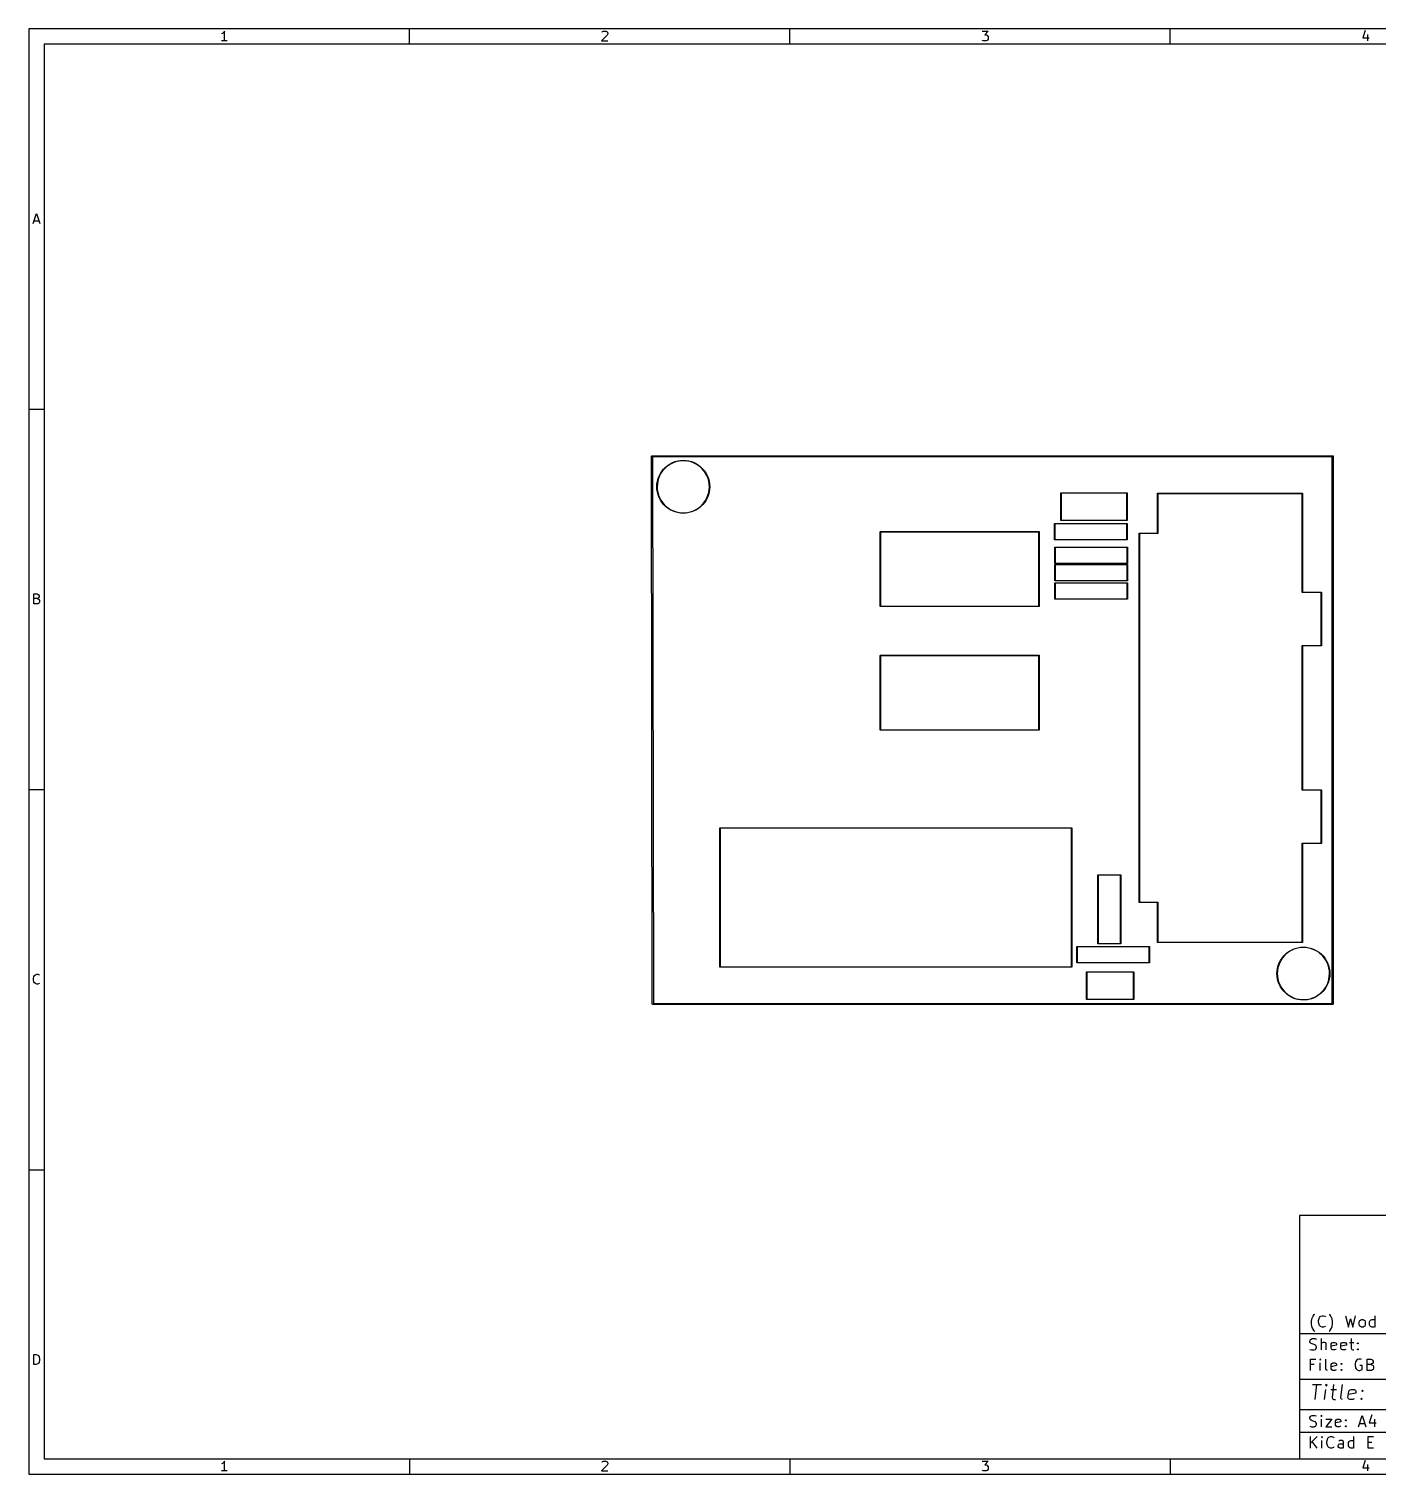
# Model space of a CAD drawing. Extents: x 0.4 to 11.3, y -7.9 to -0.4.
# Drawn here: x 0.39 to 7.37, y -7.87 to -0.39 of the extents above; entities that cross this region are included whole.
import ezdxf

# ---------------------------------------------------------------- set-up
doc = ezdxf.new("R2010")
doc.units = 0
doc.header["$MEASUREMENT"] = 0
doc.layers.add('BLACK', color=7, linetype='CONTINUOUS')

msp = doc.modelspace()

# ---------------------------------------------------------------- linework, layer by layer
at = {"layer": 'BLACK', "linetype": 'CONTINUOUS'}
for p, q in [((0.393701, -0.393701), (0.393701, -7.8743)), ((11.2993, -0.393701), (0.393701, -0.393701)), ((1.39553, -0.417229), (1.39065, -0.419666)), ((1.4004, -0.412355), (1.39553, -0.417229)), ((1.40528, -0.405043), (1.4004, -0.412355)), ((1.40528, -0.456224), (1.40528, -0.405043)), ((2.3622, -0.472441), (2.3622, -0.393701)), ((3.38597, -0.426978), (3.35672, -0.456224)), ((3.35916, -0.409917), (3.3616, -0.40748)), ((3.3616, -0.40748), (3.36647, -0.405043)), ((3.36647, -0.405043), (3.37866, -0.405043)), ((3.37866, -0.405043), (3.38353, -0.40748)), ((3.38353, -0.40748), (3.38597, -0.409917)), ((3.38597, -0.409917), (3.3884, -0.414792)), ((3.3884, -0.419666), (3.38597, -0.426978)), ((3.3884, -0.414792), (3.3884, -0.419666)), ((4.33071, -0.472441), (4.33071, -0.393701)), ((5.32522, -0.405043), (5.35691, -0.405043)), ((5.35691, -0.405043), (5.33985, -0.424541)), ((5.33985, -0.424541), (5.34716, -0.424541)), ((5.34716, -0.424541), (5.35203, -0.426978)), ((5.35203, -0.426978), (5.35447, -0.429415)), ((5.35447, -0.429415), (5.35691, -0.434289)), ((5.35691, -0.446475), (5.35447, -0.45135)), ((5.35691, -0.434289), (5.35691, -0.446475)), ((6.29921, -0.472441), (6.29921, -0.393701)), ((7.30835, -0.402606), (7.29617, -0.439164)), ((7.29617, -0.439164), (7.32785, -0.439164)), ((7.32054, -0.422103), (7.32054, -0.456224)), ((0.472441, -0.472441), (0.472441, -7.79556)), ((11.2206, -0.472441), (0.472441, -0.472441)), ((1.4199, -0.456224), (1.39065, -0.456224)), ((3.35672, -0.456224), (3.3884, -0.456224)), ((5.32766, -0.453787), (5.32522, -0.45135)), ((5.33254, -0.456224), (5.32766, -0.453787)), ((5.34716, -0.456224), (5.33254, -0.456224)), ((5.35203, -0.453787), (5.34716, -0.456224)), ((5.35447, -0.45135), (5.35203, -0.453787)), ((0.41601, -1.40111), (0.433071, -1.34993)), ((0.420885, -1.38648), (0.445257, -1.38648)), ((0.433071, -1.34993), (0.450131, -1.40111)), ((0.393701, -2.3622), (0.472441, -2.3622)), ((3.61516, -2.6063), (3.61523, -2.60592)), ((3.61909, -5.44095), (3.61516, -2.6063)), ((3.6152, -2.60579), (3.61527, -2.60567)), ((3.61523, -2.60592), (3.6152, -2.60579)), ((3.61527, -2.60567), (3.61533, -2.60529)), ((3.61533, -2.60529), (3.61583, -2.6047)), ((3.61583, -2.6047), (3.61621, -2.60404)), ((3.61621, -2.60404), (3.61646, -2.60395)), ((3.61646, -2.60395), (3.61663, -2.60374)), ((3.61663, -2.60374), (3.61739, -2.60361)), ((3.61739, -2.60361), (3.61811, -2.60335)), ((3.61811, -2.60335), (7.14, -2.60335)), ((3.62107, -2.60925), (3.625, -5.43799)), ((7.13705, -2.60925), (3.62107, -2.60925)), ((7.13705, -5.43705), (7.13705, -2.60925)), ((7.14, -2.60335), (7.14038, -2.60341)), ((7.14038, -2.60341), (7.14051, -2.60339)), ((7.14051, -2.60339), (7.14063, -2.60346)), ((7.14063, -2.60346), (7.14101, -2.60352)), ((7.14101, -2.60352), (7.1416, -2.60402)), ((7.1416, -2.60402), (7.14226, -2.6044)), ((7.14226, -2.6044), (7.14235, -2.60465)), ((7.14235, -2.60465), (7.14256, -2.60482)), ((7.14256, -2.60482), (7.14269, -2.60558)), ((7.14269, -2.60558), (7.14295, -2.6063)), ((7.14295, -2.6063), (7.14295, -5.44)), ((3.66105, -2.69537), (3.66885, -2.68336)), ((3.67225, -2.68176), (3.66402, -2.69382)), ((3.66885, -2.68336), (3.67786, -2.67224)), ((3.68173, -2.67065), (3.67225, -2.68176)), ((3.67786, -2.67224), (3.68798, -2.66211)), ((3.69236, -2.66064), (3.68173, -2.67065)), ((3.68798, -2.66211), (3.69911, -2.6531)), ((3.70401, -2.65183), (3.69236, -2.66064)), ((3.69911, -2.6531), (3.71112, -2.6453)), ((3.71655, -2.64433), (3.70401, -2.65183)), ((3.71112, -2.6453), (3.72388, -2.6388)), ((3.72982, -2.63822), (3.71655, -2.64433)), ((3.72388, -2.6388), (3.73725, -2.63366)), ((3.74367, -2.63359), (3.72982, -2.63822)), ((3.73725, -2.63366), (3.75108, -2.62996)), ((3.75794, -2.63048), (3.74367, -2.63359)), ((3.75108, -2.62996), (3.76523, -2.62772)), ((3.77246, -2.62892), (3.75794, -2.63048)), ((3.76523, -2.62772), (3.77953, -2.62697)), ((3.78707, -2.62895), (3.77246, -2.62892)), ((3.77953, -2.62697), (3.79383, -2.62772)), ((3.80158, -2.63055), (3.78707, -2.62895)), ((3.79383, -2.62772), (3.80797, -2.62996)), ((3.81584, -2.63371), (3.80158, -2.63055)), ((3.80797, -2.62996), (3.8218, -2.63366)), ((3.82968, -2.6384), (3.81584, -2.63371)), ((3.8218, -2.63366), (3.83517, -2.6388)), ((3.84293, -2.64455), (3.82968, -2.6384)), ((3.83517, -2.6388), (3.84793, -2.6453)), ((3.85543, -2.65209), (3.84293, -2.64455)), ((3.84793, -2.6453), (3.85994, -2.6531)), ((3.86705, -2.66094), (3.85543, -2.65209)), ((3.85994, -2.6531), (3.87107, -2.66211)), ((3.87764, -2.67099), (3.86705, -2.66094)), ((3.87107, -2.66211), (3.8812, -2.67224)), ((3.88709, -2.68213), (3.87764, -2.67099)), ((3.8812, -2.67224), (3.89021, -2.68336)), ((3.89528, -2.69423), (3.88709, -2.68213)), ((3.89021, -2.68336), (3.89801, -2.69537)), ((3.64272, -2.76378), (3.64274, -2.76331)), ((3.64347, -2.77808), (3.64272, -2.76378)), ((3.64274, -2.76331), (3.64347, -2.74948)), ((3.64347, -2.74948), (3.64571, -2.73533)), ((3.64533, -2.74873), (3.64449, -2.76331)), ((3.64449, -2.76331), (3.64523, -2.7779)), ((3.64774, -2.73432), (3.64533, -2.74873)), ((3.64571, -2.73533), (3.64941, -2.7215)), ((3.65169, -2.72026), (3.64774, -2.73432)), ((3.64941, -2.7215), (3.65454, -2.70813)), ((3.65714, -2.70671), (3.65169, -2.72026)), ((3.65454, -2.70813), (3.66105, -2.69537)), ((3.66402, -2.69382), (3.65714, -2.70671)), ((3.90211, -2.70714), (3.89528, -2.69423)), ((3.89801, -2.69537), (3.90451, -2.70813)), ((3.90751, -2.72071), (3.90211, -2.70714)), ((3.90451, -2.70813), (3.90964, -2.7215)), ((3.91142, -2.73478), (3.90751, -2.72071)), ((3.90964, -2.7215), (3.91335, -2.73533)), ((3.91378, -2.7492), (3.91142, -2.73478)), ((3.91335, -2.73533), (3.91559, -2.74948)), ((3.91367, -2.7793), (3.91456, -2.76472)), ((3.91457, -2.76378), (3.91378, -2.7492)), ((3.91456, -2.76472), (3.91457, -2.76378)), ((3.91559, -2.74948), (3.91634, -2.76378)), ((3.91634, -2.76378), (3.91559, -2.77808)), ((3.64571, -2.79222), (3.64347, -2.77808)), ((3.64523, -2.7779), (3.64754, -2.79232)), ((3.64941, -2.80606), (3.64571, -2.79222)), ((3.64754, -2.79232), (3.65139, -2.8064)), ((3.65454, -2.81943), (3.64941, -2.80606)), ((3.65139, -2.8064), (3.65674, -2.81999)), ((3.66105, -2.83219), (3.65454, -2.81943)), ((3.65674, -2.81999), (3.66353, -2.83293)), ((3.66885, -2.8442), (3.66105, -2.83219)), ((3.66353, -2.83293), (3.67168, -2.84505)), ((3.88652, -2.84617), (3.89479, -2.83414)), ((3.89801, -2.83219), (3.89021, -2.8442)), ((3.89479, -2.83414), (3.90172, -2.82128)), ((3.90451, -2.81943), (3.89801, -2.83219)), ((3.90172, -2.82128), (3.90721, -2.80774)), ((3.90964, -2.80606), (3.90451, -2.81943)), ((3.90721, -2.80774), (3.91121, -2.7937)), ((3.91335, -2.79222), (3.90964, -2.80606)), ((3.91121, -2.7937), (3.91367, -2.7793)), ((3.91559, -2.77808), (3.91335, -2.79222)), ((5.73327, -2.79528), (5.73356, -2.79458)), ((5.73327, -2.93701), (5.73327, -2.79528)), ((5.73356, -2.79458), (5.73425, -2.79429)), ((5.73425, -2.79429), (6.0748, -2.79429)), ((5.73524, -2.79626), (5.73524, -2.93602)), ((6.07382, -2.79626), (5.73524, -2.79626)), ((6.07382, -2.93602), (6.07382, -2.79626)), ((6.0748, -2.79429), (6.0755, -2.79458)), ((6.0755, -2.79458), (6.07579, -2.79528)), ((6.07579, -2.79528), (6.07579, -2.93701)), ((6.23303, -2.79858), (6.23332, -2.79789)), ((6.23303, -3.00429), (6.23303, -2.79858)), ((6.23332, -2.79789), (6.23402, -2.7976)), ((6.23402, -2.7976), (6.98205, -2.7976)), ((6.98106, -2.79957), (6.235, -2.79957)), ((6.235, -2.79957), (6.235, -3.00528)), ((6.98106, -3.31039), (6.98106, -2.79957)), ((6.98205, -2.7976), (6.98274, -2.79789)), ((6.98274, -2.79789), (6.98303, -2.79858)), ((6.98303, -2.79858), (6.98303, -3.30941)), ((3.67786, -2.85532), (3.66885, -2.8442)), ((3.67168, -2.84505), (3.68109, -2.85622)), ((3.68798, -2.86545), (3.67786, -2.85532)), ((3.68109, -2.85622), (3.69165, -2.86631)), ((3.69911, -2.87446), (3.68798, -2.86545)), ((3.69165, -2.86631), (3.70323, -2.8752)), ((3.71112, -2.88226), (3.69911, -2.87446)), ((3.70323, -2.8752), (3.71571, -2.88279)), ((3.72388, -2.88876), (3.71112, -2.88226)), ((3.71571, -2.88279), (3.72894, -2.88899)), ((3.73725, -2.89389), (3.72388, -2.88876)), ((3.72894, -2.88899), (3.74276, -2.89372)), ((3.75108, -2.8976), (3.73725, -2.89389)), ((3.74276, -2.89372), (3.75701, -2.89693)), ((3.76523, -2.89984), (3.75108, -2.8976)), ((3.75701, -2.89693), (3.77152, -2.89858)), ((3.77953, -2.90059), (3.76523, -2.89984)), ((3.77152, -2.89858), (3.78612, -2.89866)), ((3.79383, -2.89984), (3.77953, -2.90059)), ((3.78612, -2.89866), (3.80065, -2.89716)), ((3.80797, -2.8976), (3.79383, -2.89984)), ((3.80065, -2.89716), (3.81493, -2.8941)), ((3.8218, -2.89389), (3.80797, -2.8976)), ((3.81493, -2.8941), (3.8288, -2.88951)), ((3.83517, -2.88876), (3.8218, -2.89389)), ((3.8288, -2.88951), (3.84209, -2.88345)), ((3.84793, -2.88226), (3.83517, -2.88876)), ((3.84209, -2.88345), (3.85465, -2.876)), ((3.85994, -2.87446), (3.84793, -2.88226)), ((3.85465, -2.876), (3.86633, -2.86723)), ((3.87107, -2.86545), (3.85994, -2.87446)), ((3.86633, -2.86723), (3.87699, -2.85725)), ((3.8812, -2.85532), (3.87107, -2.86545)), ((3.87699, -2.85725), (3.88652, -2.84617)), ((3.89021, -2.8442), (3.8812, -2.85532)), ((5.6998, -2.95472), (5.70009, -2.95403)), ((5.6998, -3.0374), (5.6998, -2.95472)), ((5.70009, -2.95403), (5.70079, -2.95374)), ((5.70079, -2.95374), (6.07559, -2.95374)), ((5.70177, -2.95571), (5.70177, -3.03642)), ((6.07461, -2.95571), (5.70177, -2.95571)), ((5.73356, -2.9377), (5.73327, -2.93701)), ((5.73425, -2.93799), (5.73356, -2.9377)), ((6.0748, -2.93799), (5.73425, -2.93799)), ((5.73524, -2.93602), (6.07382, -2.93602)), ((6.07461, -3.03642), (6.07461, -2.95571)), ((6.0755, -2.9377), (6.0748, -2.93799)), ((6.07579, -2.93701), (6.0755, -2.9377)), ((6.07559, -2.95374), (6.07629, -2.95403)), ((6.07629, -2.95403), (6.07657, -2.95472)), ((6.07657, -2.95472), (6.07657, -3.0374)), ((4.79858, -2.99709), (4.79887, -2.99639)), ((4.79858, -3.38291), (4.79858, -2.99709)), ((4.79887, -2.99639), (4.79957, -2.9961)), ((4.79957, -2.9961), (5.62043, -2.9961)), ((4.80055, -2.99807), (4.80055, -3.38193)), ((5.61945, -2.99807), (4.80055, -2.99807)), ((5.61945, -3.38193), (5.61945, -2.99807)), ((5.62043, -2.9961), (5.62113, -2.99639)), ((5.62113, -2.99639), (5.62142, -2.99709)), ((5.62142, -2.99709), (5.62142, -3.38291)), ((5.70009, -3.0381), (5.6998, -3.0374)), ((5.70079, -3.03839), (5.70009, -3.0381)), ((6.07559, -3.03839), (5.70079, -3.03839)), ((5.70177, -3.03642), (6.07461, -3.03642)), ((6.07629, -3.0381), (6.07559, -3.03839)), ((6.07657, -3.0374), (6.07629, -3.0381)), ((6.13854, -3.00528), (6.13883, -3.00458)), ((6.13854, -4.91472), (6.13854, -3.00528)), ((6.13883, -3.00458), (6.13953, -3.00429)), ((6.13953, -3.00429), (6.23303, -3.00429)), ((6.23402, -3.00626), (6.14051, -3.00626)), ((6.14051, -3.00626), (6.14051, -4.91374)), ((6.23471, -3.00597), (6.23402, -3.00626)), ((6.235, -3.00528), (6.23471, -3.00597)), ((5.70138, -3.07677), (5.70167, -3.07608)), ((5.70138, -3.15945), (5.70138, -3.07677)), ((5.70167, -3.07608), (5.70236, -3.07579)), ((5.70236, -3.07579), (6.07717, -3.07579)), ((5.70335, -3.07776), (5.70335, -3.15846)), ((6.07618, -3.07776), (5.70335, -3.07776)), ((6.07618, -3.15846), (6.07618, -3.07776)), ((6.07717, -3.07579), (6.07786, -3.07608)), ((6.07786, -3.07608), (6.07815, -3.07677)), ((6.07815, -3.07677), (6.07815, -3.15945)), ((5.70167, -3.16014), (5.70138, -3.15945)), ((5.70138, -3.16732), (5.70167, -3.16663)), ((5.70138, -3.25), (5.70138, -3.16732)), ((5.70236, -3.16043), (5.70167, -3.16014)), ((5.70167, -3.16663), (5.70236, -3.16634)), ((6.07717, -3.16043), (5.70236, -3.16043)), ((5.70236, -3.16634), (6.07717, -3.16634)), ((5.70335, -3.15846), (6.07618, -3.15846)), ((5.70335, -3.16831), (5.70335, -3.24902)), ((6.07618, -3.16831), (5.70335, -3.16831)), ((6.07618, -3.24902), (6.07618, -3.16831)), ((6.07786, -3.16014), (6.07717, -3.16043)), ((6.07717, -3.16634), (6.07786, -3.16663)), ((6.07815, -3.15945), (6.07786, -3.16014)), ((6.07786, -3.16663), (6.07815, -3.16732)), ((6.07815, -3.16732), (6.07815, -3.25)), ((5.70167, -3.2507), (5.70138, -3.25)), ((5.70138, -3.26181), (5.70167, -3.26112)), ((5.70138, -3.34449), (5.70138, -3.26181)), ((5.70236, -3.25098), (5.70167, -3.2507)), ((5.70167, -3.26112), (5.70236, -3.26083)), ((6.07717, -3.25098), (5.70236, -3.25098)), ((5.70236, -3.26083), (6.07717, -3.26083)), ((5.70335, -3.24902), (6.07618, -3.24902)), ((5.70335, -3.2628), (5.70335, -3.3435)), ((6.07618, -3.2628), (5.70335, -3.2628)), ((6.07618, -3.3435), (6.07618, -3.2628)), ((6.07786, -3.2507), (6.07717, -3.25098)), ((6.07717, -3.26083), (6.07786, -3.26112)), ((6.07815, -3.25), (6.07786, -3.2507)), ((6.07786, -3.26112), (6.07815, -3.26181)), ((6.07815, -3.26181), (6.07815, -3.34449)), ((0.419666, -3.36961), (0.419666, -3.31843)), ((0.419666, -3.31843), (0.436727, -3.31843)), ((0.436727, -3.3428), (0.419666, -3.3428)), ((0.436727, -3.31843), (0.441601, -3.32087)), ((0.441601, -3.34036), (0.436727, -3.3428)), ((0.436727, -3.3428), (0.444038, -3.34524)), ((0.441601, -3.32087), (0.444038, -3.3233)), ((0.444038, -3.33793), (0.441601, -3.34036)), ((0.444038, -3.3233), (0.446475, -3.32818)), ((0.446475, -3.33305), (0.444038, -3.33793)), ((0.444038, -3.34524), (0.446475, -3.34768)), ((0.446475, -3.36474), (0.444038, -3.36717)), ((0.446475, -3.32818), (0.446475, -3.33305)), ((0.446475, -3.34768), (0.448913, -3.35255)), ((0.448913, -3.35986), (0.446475, -3.36474)), ((0.448913, -3.35255), (0.448913, -3.35986)), ((5.70167, -3.34518), (5.70138, -3.34449)), ((5.70236, -3.34547), (5.70167, -3.34518)), ((6.07717, -3.34547), (5.70236, -3.34547)), ((5.70335, -3.3435), (6.07618, -3.3435)), ((6.07786, -3.34518), (6.07717, -3.34547)), ((6.07815, -3.34449), (6.07786, -3.34518)), ((6.98135, -3.31109), (6.98106, -3.31039)), ((6.98205, -3.31138), (6.98135, -3.31109)), ((7.07949, -3.31138), (6.98205, -3.31138)), ((6.98303, -3.30941), (7.08047, -3.30941)), ((7.07949, -3.585), (7.07949, -3.31138)), ((7.08047, -3.30941), (7.08117, -3.3097)), ((7.08117, -3.3097), (7.08146, -3.31039)), ((7.08146, -3.31039), (7.08146, -3.58598)), ((0.439164, -3.36961), (0.419666, -3.36961)), ((0.444038, -3.36717), (0.439164, -3.36961)), ((4.79887, -3.38361), (4.79858, -3.38291)), ((4.79957, -3.3839), (4.79887, -3.38361)), ((5.62043, -3.3839), (4.79957, -3.3839)), ((4.80055, -3.38193), (5.61945, -3.38193)), ((5.62113, -3.38361), (5.62043, -3.3839)), ((5.62142, -3.38291), (5.62113, -3.38361)), ((6.98106, -3.58598), (6.98135, -3.58529)), ((6.98106, -4.33402), (6.98106, -3.58598)), ((6.98135, -3.58529), (6.98205, -3.585)), ((6.98205, -3.585), (7.07949, -3.585)), ((7.08047, -3.58697), (6.98303, -3.58697)), ((6.98303, -3.58697), (6.98303, -4.33303)), ((7.08117, -3.58668), (7.08047, -3.58697)), ((7.08146, -3.58598), (7.08117, -3.58668)), ((4.79858, -3.63709), (4.79887, -3.63639)), ((4.79858, -4.02291), (4.79858, -3.63709)), ((4.79887, -3.63639), (4.79957, -3.6361)), ((4.79957, -3.6361), (5.62043, -3.6361)), ((4.80055, -3.63807), (4.80055, -4.02193)), ((5.61945, -3.63807), (4.80055, -3.63807)), ((5.61945, -4.02193), (5.61945, -3.63807)), ((5.62043, -3.6361), (5.62113, -3.63639)), ((5.62113, -3.63639), (5.62142, -3.63709)), ((5.62142, -3.63709), (5.62142, -4.02291)), ((4.79887, -4.02361), (4.79858, -4.02291)), ((4.79957, -4.0239), (4.79887, -4.02361)), ((5.62043, -4.0239), (4.79957, -4.0239)), ((4.80055, -4.02193), (5.61945, -4.02193)), ((5.62113, -4.02361), (5.62043, -4.0239)), ((5.62142, -4.02291), (5.62113, -4.02361)), ((0.393701, -4.33071), (0.472441, -4.33071)), ((6.98135, -4.33471), (6.98106, -4.33402)), ((6.98205, -4.335), (6.98135, -4.33471)), ((7.07949, -4.335), (6.98205, -4.335)), ((6.98303, -4.33303), (7.08047, -4.33303)), ((7.07949, -4.60862), (7.07949, -4.335)), ((7.08047, -4.33303), (7.08117, -4.33332)), ((7.08117, -4.33332), (7.08146, -4.33402)), ((7.08146, -4.33402), (7.08146, -4.60961)), ((3.96917, -4.53016), (3.96946, -4.52946)), ((3.96917, -5.24984), (3.96917, -4.53016)), ((3.96946, -4.52946), (3.97016, -4.52917)), ((3.97016, -4.52917), (5.78984, -4.52917)), ((3.97114, -4.53114), (3.97114, -5.24886)), ((5.78886, -4.53114), (3.97114, -4.53114)), ((5.78886, -5.24886), (5.78886, -4.53114)), ((5.78984, -4.52917), (5.79054, -4.52946)), ((5.79054, -4.52946), (5.79083, -4.53016)), ((5.79083, -4.53016), (5.79083, -5.24984)), ((6.98106, -4.60961), (6.98135, -4.60891)), ((6.98106, -5.12043), (6.98106, -4.60961)), ((6.98135, -4.60891), (6.98205, -4.60862)), ((6.98205, -4.60862), (7.07949, -4.60862)), ((7.08047, -4.61059), (6.98303, -4.61059)), ((6.98303, -4.61059), (6.98303, -5.12142)), ((7.08117, -4.6103), (7.08047, -4.61059)), ((7.08146, -4.60961), (7.08117, -4.6103)), ((5.92421, -4.77362), (5.9245, -4.77293)), ((5.92421, -5.12795), (5.92421, -4.77362)), ((5.9245, -4.77293), (5.9252, -4.77264)), ((5.9252, -4.77264), (6.04331, -4.77264)), ((5.92618, -4.77461), (5.92618, -5.12697)), ((6.04232, -4.77461), (5.92618, -4.77461)), ((6.04232, -5.12697), (6.04232, -4.77461)), ((6.04331, -4.77264), (6.044, -4.77293)), ((6.044, -4.77293), (6.04429, -4.77362)), ((6.04429, -4.77362), (6.04429, -5.12795)), ((6.13883, -4.91542), (6.13854, -4.91472)), ((6.13953, -4.91571), (6.13883, -4.91542)), ((6.23303, -4.91571), (6.13953, -4.91571)), ((6.14051, -4.91374), (6.23402, -4.91374)), ((6.23303, -5.12142), (6.23303, -4.91571)), ((6.23402, -4.91374), (6.23471, -4.91403)), ((6.23471, -4.91403), (6.235, -4.91472)), ((6.235, -4.91472), (6.235, -5.12043)), ((5.81555, -5.1437), (5.81584, -5.143)), ((5.81555, -5.22638), (5.81555, -5.1437)), ((5.81584, -5.143), (5.81654, -5.14272)), ((5.81654, -5.14272), (6.19134, -5.14272)), ((5.81752, -5.14469), (5.81752, -5.22539)), ((6.19035, -5.14469), (5.81752, -5.14469)), ((5.9245, -5.12865), (5.92421, -5.12795)), ((5.9252, -5.12894), (5.9245, -5.12865)), ((6.04331, -5.12894), (5.9252, -5.12894)), ((5.92618, -5.12697), (6.04232, -5.12697)), ((6.044, -5.12865), (6.04331, -5.12894)), ((6.04429, -5.12795), (6.044, -5.12865)), ((6.19035, -5.22539), (6.19035, -5.14469)), ((6.19134, -5.14272), (6.19203, -5.143)), ((6.19203, -5.143), (6.19232, -5.1437)), ((6.19232, -5.1437), (6.19232, -5.22638)), ((6.23332, -5.12211), (6.23303, -5.12142)), ((6.23402, -5.1224), (6.23332, -5.12211)), ((6.98205, -5.1224), (6.23402, -5.1224)), ((6.235, -5.12043), (6.98106, -5.12043)), ((6.91978, -5.16498), (6.93254, -5.15848)), ((6.93848, -5.15791), (6.92521, -5.16401)), ((6.93254, -5.15848), (6.94591, -5.15335)), ((6.95233, -5.15327), (6.93848, -5.15791)), ((6.94591, -5.15335), (6.95974, -5.14964)), ((6.9666, -5.15016), (6.95233, -5.15327)), ((6.95974, -5.14964), (6.97389, -5.1474)), ((6.98112, -5.14861), (6.9666, -5.15016)), ((6.97389, -5.1474), (6.98819, -5.14665)), ((6.99573, -5.14863), (6.98112, -5.14861)), ((6.98274, -5.12211), (6.98205, -5.1224)), ((6.98303, -5.12142), (6.98274, -5.12211)), ((6.98819, -5.14665), (7.00249, -5.1474)), ((7.01024, -5.15024), (6.99573, -5.14863)), ((7.00249, -5.1474), (7.01663, -5.14964)), ((7.0245, -5.1534), (7.01024, -5.15024)), ((7.01663, -5.14964), (7.03047, -5.15335)), ((7.03834, -5.15808), (7.0245, -5.1534)), ((7.03047, -5.15335), (7.04384, -5.15848)), ((7.05159, -5.16423), (7.03834, -5.15808)), ((7.04384, -5.15848), (7.05659, -5.16498)), ((5.81584, -5.22707), (5.81555, -5.22638)), ((5.81654, -5.22736), (5.81584, -5.22707)), ((6.19134, -5.22736), (5.81654, -5.22736)), ((5.81752, -5.22539), (6.19035, -5.22539)), ((6.19203, -5.22707), (6.19134, -5.22736)), ((6.19232, -5.22638), (6.19203, -5.22707)), ((6.85807, -5.24119), (6.86321, -5.22782)), ((6.8658, -5.22639), (6.86035, -5.23995)), ((6.86321, -5.22782), (6.86971, -5.21506)), ((6.87268, -5.21351), (6.8658, -5.22639)), ((6.86971, -5.21506), (6.87751, -5.20305)), ((6.88091, -5.20144), (6.87268, -5.21351)), ((6.87751, -5.20305), (6.88652, -5.19192)), ((6.8904, -5.19034), (6.88091, -5.20144)), ((6.88652, -5.19192), (6.89664, -5.18179)), ((6.90103, -5.18032), (6.8904, -5.19034)), ((6.89664, -5.18179), (6.90777, -5.17278)), ((6.91268, -5.17151), (6.90103, -5.18032)), ((6.90777, -5.17278), (6.91978, -5.16498)), ((6.92521, -5.16401), (6.91268, -5.17151)), ((7.06409, -5.17178), (7.05159, -5.16423)), ((7.05659, -5.16498), (7.0686, -5.17278)), ((7.07571, -5.18063), (7.06409, -5.17178)), ((7.0686, -5.17278), (7.07973, -5.18179)), ((7.08631, -5.19068), (7.07571, -5.18063)), ((7.07973, -5.18179), (7.08986, -5.19192)), ((7.09575, -5.20182), (7.08631, -5.19068)), ((7.08986, -5.19192), (7.09887, -5.20305)), ((7.10394, -5.21391), (7.09575, -5.20182)), ((7.09887, -5.20305), (7.10667, -5.21506)), ((7.11078, -5.22682), (7.10394, -5.21391)), ((7.10667, -5.21506), (7.11317, -5.22782)), ((7.11618, -5.24039), (7.11078, -5.22682)), ((7.11317, -5.22782), (7.1183, -5.24119)), ((0.417229, -5.30887), (0.419666, -5.29912)), ((0.417229, -5.31618), (0.417229, -5.30887)), ((0.419666, -5.29912), (0.422103, -5.29424)), ((0.422103, -5.29424), (0.426978, -5.28937)), ((0.426978, -5.28937), (0.434289, -5.28693)), ((0.434289, -5.28693), (0.439164, -5.28693)), ((0.439164, -5.28693), (0.446475, -5.28937)), ((0.446475, -5.28937), (0.448913, -5.29181)), ((3.96946, -5.25054), (3.96917, -5.24984)), ((3.97016, -5.25083), (3.96946, -5.25054)), ((5.78984, -5.25083), (3.97016, -5.25083)), ((3.97114, -5.24886), (5.78886, -5.24886)), ((5.79054, -5.25054), (5.78984, -5.25083)), ((5.79083, -5.24984), (5.79054, -5.25054)), ((5.86614, -5.27559), (5.86643, -5.27489)), ((5.86614, -5.41732), (5.86614, -5.27559)), ((5.86643, -5.27489), (5.86713, -5.27461)), ((5.86713, -5.27461), (6.10925, -5.27461)), ((5.86811, -5.27657), (5.86811, -5.41634)), ((6.10827, -5.27657), (5.86811, -5.27657)), ((6.10827, -5.41634), (6.10827, -5.27657)), ((6.10925, -5.27461), (6.10995, -5.27489)), ((6.10995, -5.27489), (6.11024, -5.27559)), ((6.11024, -5.27559), (6.11024, -5.41732)), ((6.85138, -5.28346), (6.8514, -5.28299)), ((6.85213, -5.29777), (6.85138, -5.28346)), ((6.8514, -5.28299), (6.85213, -5.26916)), ((6.85213, -5.26916), (6.85437, -5.25502)), ((6.85437, -5.31191), (6.85213, -5.29777)), ((6.85399, -5.26841), (6.85315, -5.28299)), ((6.85315, -5.28299), (6.85389, -5.29758)), ((6.85389, -5.29758), (6.8562, -5.312)), ((6.8564, -5.25401), (6.85399, -5.26841)), ((6.85437, -5.25502), (6.85807, -5.24119)), ((6.86035, -5.23995), (6.8564, -5.25401)), ((7.12008, -5.25447), (7.11618, -5.24039)), ((7.1183, -5.24119), (7.12201, -5.25502)), ((7.11987, -5.31338), (7.12233, -5.29899)), ((7.12244, -5.26888), (7.12008, -5.25447)), ((7.12201, -5.25502), (7.12425, -5.26916)), ((7.12425, -5.29777), (7.12201, -5.31191)), ((7.12233, -5.29899), (7.12323, -5.28441)), ((7.12323, -5.28346), (7.12244, -5.26888)), ((7.12323, -5.28441), (7.12323, -5.28346)), ((7.12425, -5.26916), (7.125, -5.28346)), ((7.125, -5.28346), (7.12425, -5.29777)), ((0.419666, -5.32593), (0.417229, -5.31618)), ((0.422103, -5.3308), (0.419666, -5.32593)), ((0.426978, -5.33568), (0.422103, -5.3308)), ((0.434289, -5.33811), (0.426978, -5.33568)), ((0.439164, -5.33811), (0.434289, -5.33811)), ((0.446475, -5.33568), (0.439164, -5.33811)), ((0.448913, -5.33324), (0.446475, -5.33568)), ((6.85807, -5.32574), (6.85437, -5.31191)), ((6.8562, -5.312), (6.86005, -5.32609)), ((6.86321, -5.33911), (6.85807, -5.32574)), ((6.86005, -5.32609), (6.86541, -5.33968)), ((6.86971, -5.35187), (6.86321, -5.33911)), ((6.86541, -5.33968), (6.87219, -5.35261)), ((6.87751, -5.36388), (6.86971, -5.35187)), ((6.87219, -5.35261), (6.88034, -5.36473)), ((6.88652, -5.37501), (6.87751, -5.36388)), ((6.88034, -5.36473), (6.88975, -5.37591)), ((6.89664, -5.38513), (6.88652, -5.37501)), ((6.88975, -5.37591), (6.90031, -5.386)), ((6.90777, -5.39415), (6.89664, -5.38513)), ((6.90031, -5.386), (6.9119, -5.39489)), ((7.07973, -5.38513), (7.0686, -5.39415)), ((7.07499, -5.38691), (7.08566, -5.37693)), ((7.08986, -5.37501), (7.07973, -5.38513)), ((7.08566, -5.37693), (7.09518, -5.36586)), ((7.09887, -5.36388), (7.08986, -5.37501)), ((7.09518, -5.36586), (7.10345, -5.35382)), ((7.10667, -5.35187), (7.09887, -5.36388)), ((7.10345, -5.35382), (7.11038, -5.34096)), ((7.11317, -5.33911), (7.10667, -5.35187)), ((7.11038, -5.34096), (7.11587, -5.32743)), ((7.1183, -5.32574), (7.11317, -5.33911)), ((7.11587, -5.32743), (7.11987, -5.31338)), ((7.12201, -5.31191), (7.1183, -5.32574)), ((3.61936, -5.44167), (3.61909, -5.44095)), ((3.61949, -5.44242), (3.61936, -5.44167)), ((3.6197, -5.44259), (3.61949, -5.44242)), ((3.61979, -5.44285), (3.6197, -5.44259)), ((3.62045, -5.44323), (3.61979, -5.44285)), ((3.62104, -5.44372), (3.62045, -5.44323)), ((3.62142, -5.44379), (3.62104, -5.44372)), ((3.62154, -5.44385), (3.62142, -5.44379)), ((3.62167, -5.44383), (3.62154, -5.44385)), ((3.62205, -5.4439), (3.62167, -5.44383)), ((7.14, -5.44295), (3.62205, -5.4439)), ((3.625, -5.43799), (7.13705, -5.43705)), ((5.86643, -5.41802), (5.86614, -5.41732)), ((5.86713, -5.41831), (5.86643, -5.41802)), ((6.10925, -5.41831), (5.86713, -5.41831)), ((5.86811, -5.41634), (6.10827, -5.41634)), ((6.10995, -5.41802), (6.10925, -5.41831)), ((6.11024, -5.41732), (6.10995, -5.41802)), ((6.91978, -5.40195), (6.90777, -5.39415)), ((6.9119, -5.39489), (6.92438, -5.40248)), ((6.93254, -5.40845), (6.91978, -5.40195)), ((6.92438, -5.40248), (6.9376, -5.40867)), ((6.94591, -5.41358), (6.93254, -5.40845)), ((6.9376, -5.40867), (6.95142, -5.4134)), ((6.95974, -5.41729), (6.94591, -5.41358)), ((6.95142, -5.4134), (6.96567, -5.41661)), ((6.97389, -5.41953), (6.95974, -5.41729)), ((6.96567, -5.41661), (6.98018, -5.41827)), ((6.98819, -5.42028), (6.97389, -5.41953)), ((6.98018, -5.41827), (6.99479, -5.41834)), ((7.00249, -5.41953), (6.98819, -5.42028)), ((6.99479, -5.41834), (7.00931, -5.41684)), ((7.01663, -5.41729), (7.00249, -5.41953)), ((7.00931, -5.41684), (7.0236, -5.41378)), ((7.03047, -5.41358), (7.01663, -5.41729)), ((7.0236, -5.41378), (7.03746, -5.40919)), ((7.04384, -5.40845), (7.03047, -5.41358)), ((7.03746, -5.40919), (7.05075, -5.40314)), ((7.05659, -5.40195), (7.04384, -5.40845)), ((7.05075, -5.40314), (7.06331, -5.39568)), ((7.0686, -5.39415), (7.05659, -5.40195)), ((7.06331, -5.39568), (7.07499, -5.38691)), ((7.14072, -5.44269), (7.14, -5.44295)), ((7.14148, -5.44256), (7.14072, -5.44269)), ((7.14165, -5.44235), (7.14148, -5.44256)), ((7.1419, -5.44226), (7.14165, -5.44235)), ((7.14228, -5.4416), (7.1419, -5.44226)), ((7.14277, -5.44101), (7.14228, -5.4416)), ((7.14284, -5.44063), (7.14277, -5.44101)), ((7.14291, -5.44051), (7.14284, -5.44063)), ((7.14295, -5.44), (7.14289, -5.44038)), ((7.14289, -5.44038), (7.14291, -5.44051)), ((0.393701, -6.29921), (0.472441, -6.29921)), ((6.96859, -6.53572), (6.96859, -7.79556)), ((11.2206, -6.53572), (6.96859, -6.53572)), ((7.0297, -7.08549), (7.03251, -7.07143)), ((7.0297, -7.09674), (7.0297, -7.08549)), ((7.03251, -7.1108), (7.0297, -7.09674)), ((7.03251, -7.07143), (7.03532, -7.06299)), ((7.03532, -7.06299), (7.03813, -7.05737)), ((7.03813, -7.05737), (7.04376, -7.04893)), ((7.04376, -7.04893), (7.04657, -7.04612)), ((7.06626, -7.07987), (7.06907, -7.06862)), ((7.06626, -7.0883), (7.06626, -7.07987)), ((7.06907, -7.09955), (7.06626, -7.0883)), ((7.06907, -7.06862), (7.07188, -7.06299)), ((7.07188, -7.10518), (7.06907, -7.09955)), ((7.07188, -7.06299), (7.07751, -7.05737)), ((7.07751, -7.1108), (7.07188, -7.10518)), ((7.07751, -7.05737), (7.08594, -7.05456)), ((7.08594, -7.05456), (7.09157, -7.05456)), ((7.09157, -7.05456), (7.1, -7.05737)), ((7.1, -7.05737), (7.10281, -7.06018)), ((7.12531, -7.04893), (7.1225, -7.04612)), ((7.13094, -7.05737), (7.12531, -7.04893)), ((7.13375, -7.06299), (7.13094, -7.05737)), ((7.13656, -7.07143), (7.13375, -7.06299)), ((7.13937, -7.08549), (7.13656, -7.07143)), ((7.13656, -7.1108), (7.13937, -7.09674)), ((7.13937, -7.09674), (7.13937, -7.08549)), ((7.20686, -7.05456), (7.22092, -7.11361)), ((7.22092, -7.11361), (7.23217, -7.07143)), ((7.23217, -7.07143), (7.24342, -7.11361)), ((7.24342, -7.11361), (7.25748, -7.05456)), ((7.27717, -7.08549), (7.27998, -7.07987)), ((7.27717, -7.10236), (7.27717, -7.08549)), ((7.27998, -7.10799), (7.27717, -7.10236)), ((7.27998, -7.07987), (7.28279, -7.07706)), ((7.28279, -7.07706), (7.28842, -7.07424)), ((7.28842, -7.07424), (7.29685, -7.07424)), ((7.29685, -7.07424), (7.30248, -7.07706)), ((7.30248, -7.07706), (7.30529, -7.07987)), ((7.30529, -7.07987), (7.3081, -7.08549)), ((7.3081, -7.10236), (7.30529, -7.10799)), ((7.3081, -7.08549), (7.3081, -7.10236)), ((7.3306, -7.08549), (7.33341, -7.07987)), ((7.3306, -7.10236), (7.3306, -7.08549)), ((7.33341, -7.10799), (7.3306, -7.10236)), ((7.33341, -7.07987), (7.33622, -7.07706)), ((7.33622, -7.07706), (7.34185, -7.07424)), ((7.34185, -7.07424), (7.3531, -7.07424)), ((7.3531, -7.07424), (7.35872, -7.07706)), ((7.35872, -7.11361), (7.35872, -7.05456)), ((6.96859, -7.14595), (11.2206, -7.14595)), ((7.02216, -7.18392), (7.02497, -7.17829)), ((7.02497, -7.17829), (7.02779, -7.17548)), ((7.02779, -7.17548), (7.03341, -7.17267)), ((7.03532, -7.11924), (7.03251, -7.1108)), ((7.03341, -7.17267), (7.04747, -7.17267)), ((7.03813, -7.12486), (7.03532, -7.11924)), ((7.04376, -7.1333), (7.03813, -7.12486)), ((7.04657, -7.13611), (7.04376, -7.1333)), ((7.04747, -7.17267), (7.05591, -7.17548)), ((7.08594, -7.11361), (7.07751, -7.1108)), ((7.08122, -7.23172), (7.08122, -7.17267)), ((7.09157, -7.11361), (7.08594, -7.11361)), ((7.1, -7.1108), (7.09157, -7.11361)), ((7.10281, -7.10799), (7.1, -7.1108)), ((7.1225, -7.13611), (7.12531, -7.1333)), ((7.12531, -7.1333), (7.13094, -7.12486)), ((7.13094, -7.12486), (7.13375, -7.11924)), ((7.13375, -7.11924), (7.13656, -7.1108)), ((7.23589, -7.17267), (7.23589, -7.22329)), ((7.28279, -7.1108), (7.27998, -7.10799)), ((7.28842, -7.11361), (7.28279, -7.1108)), ((7.29685, -7.11361), (7.28842, -7.11361)), ((7.30248, -7.1108), (7.29685, -7.11361)), ((7.30529, -7.10799), (7.30248, -7.1108)), ((7.33622, -7.1108), (7.33341, -7.10799)), ((7.34185, -7.11361), (7.33622, -7.1108)), ((7.3531, -7.11361), (7.34185, -7.11361)), ((7.35872, -7.1108), (7.3531, -7.11361)), ((0.419666, -7.30662), (0.419666, -7.25544)), ((0.419666, -7.25544), (0.431852, -7.25544)), ((0.431852, -7.25544), (0.439164, -7.25787)), ((7.02216, -7.18954), (7.02216, -7.18392)), ((7.02497, -7.19517), (7.02216, -7.18954)), ((7.02216, -7.22891), (7.0306, -7.23172)), ((7.02779, -7.19798), (7.02497, -7.19517)), ((7.03341, -7.20079), (7.02779, -7.19798)), ((7.0306, -7.23172), (7.04466, -7.23172)), ((7.04466, -7.2036), (7.03341, -7.20079)), ((7.05028, -7.20641), (7.04466, -7.2036)), ((7.04466, -7.23172), (7.05028, -7.22891)), ((7.0531, -7.20923), (7.05028, -7.20641)), ((7.05028, -7.22891), (7.0531, -7.2261)), ((7.05591, -7.21485), (7.0531, -7.20923)), ((7.0531, -7.2261), (7.05591, -7.22047)), ((7.05591, -7.22047), (7.05591, -7.21485)), ((7.08403, -7.19517), (7.08122, -7.19798)), ((7.08965, -7.19235), (7.08403, -7.19517)), ((7.09809, -7.19235), (7.08965, -7.19235)), ((7.10371, -7.19517), (7.09809, -7.19235)), ((7.10653, -7.20079), (7.10371, -7.19517)), ((7.10653, -7.23172), (7.10653, -7.20079)), ((7.13184, -7.20079), (7.13465, -7.19517)), ((7.13184, -7.22329), (7.13184, -7.20079)), ((7.15996, -7.20641), (7.13184, -7.21204)), ((7.13465, -7.22891), (7.13184, -7.22329)), ((7.13465, -7.19517), (7.14027, -7.19235)), ((7.14027, -7.23172), (7.13465, -7.22891)), ((7.14027, -7.19235), (7.15152, -7.19235)), ((7.15152, -7.23172), (7.14027, -7.23172)), ((7.15152, -7.19235), (7.15715, -7.19517)), ((7.15715, -7.22891), (7.15152, -7.23172)), ((7.15715, -7.19517), (7.15996, -7.20079)), ((7.15996, -7.20079), (7.15996, -7.20641)), ((7.18245, -7.20079), (7.18527, -7.19517)), ((7.18245, -7.22329), (7.18245, -7.20079)), ((7.21058, -7.20641), (7.18245, -7.21204)), ((7.18527, -7.22891), (7.18245, -7.22329)), ((7.18527, -7.19517), (7.19089, -7.19235)), ((7.19089, -7.23172), (7.18527, -7.22891)), ((7.19089, -7.19235), (7.20214, -7.19235)), ((7.20214, -7.23172), (7.19089, -7.23172)), ((7.20214, -7.19235), (7.20776, -7.19517)), ((7.20776, -7.22891), (7.20214, -7.23172)), ((7.20776, -7.19517), (7.21058, -7.20079)), ((7.21058, -7.20079), (7.21058, -7.20641)), ((7.22745, -7.19235), (7.24995, -7.19235)), ((7.23589, -7.22329), (7.2387, -7.22891)), ((7.2387, -7.22891), (7.24432, -7.23172)), ((7.24432, -7.23172), (7.24995, -7.23172)), ((7.26682, -7.19798), (7.26963, -7.19517)), ((7.26963, -7.20079), (7.26682, -7.19798)), ((7.26682, -7.22891), (7.26963, -7.2261)), ((7.26963, -7.23172), (7.26682, -7.22891)), ((7.26963, -7.19517), (7.27244, -7.19798)), ((7.26963, -7.19517), (7.26963, -7.20079)), ((7.27244, -7.19798), (7.26963, -7.20079)), ((7.26963, -7.2261), (7.27244, -7.22891)), ((7.26963, -7.2261), (7.26963, -7.23172)), ((7.27244, -7.22891), (7.26963, -7.23172)), ((0.431852, -7.30662), (0.419666, -7.30662)), ((0.439164, -7.30418), (0.431852, -7.30662)), ((0.439164, -7.25787), (0.444038, -7.26275)), ((0.444038, -7.29931), (0.439164, -7.30418)), ((0.444038, -7.26275), (0.446475, -7.26762)), ((0.446475, -7.29443), (0.444038, -7.29931)), ((0.446475, -7.26762), (0.448913, -7.27737)), ((0.448913, -7.28468), (0.446475, -7.29443)), ((0.448913, -7.27737), (0.448913, -7.28468)), ((7.02497, -7.33802), (7.02497, -7.27897)), ((7.02497, -7.27897), (7.0531, -7.27897)), ((7.04466, -7.30709), (7.02497, -7.30709)), ((7.07559, -7.27897), (7.07278, -7.28178)), ((7.07278, -7.28178), (7.07559, -7.28459)), ((7.0784, -7.28178), (7.07559, -7.27897)), ((7.07559, -7.27897), (7.07559, -7.28459)), ((7.07559, -7.28459), (7.0784, -7.28178)), ((7.07559, -7.33802), (7.07559, -7.29865)), ((7.10371, -7.32959), (7.10371, -7.27897)), ((7.10653, -7.33521), (7.10371, -7.32959)), ((7.13184, -7.30709), (7.13465, -7.30146)), ((7.13184, -7.32959), (7.13184, -7.30709)), ((7.15996, -7.31271), (7.13184, -7.31834)), ((7.13465, -7.33521), (7.13184, -7.32959)), ((7.13465, -7.30146), (7.14027, -7.29865)), ((7.14027, -7.29865), (7.15152, -7.29865)), ((7.15152, -7.29865), (7.15715, -7.30146)), ((7.15715, -7.30146), (7.15996, -7.30709)), ((7.15996, -7.30709), (7.15996, -7.31271)), ((7.18245, -7.30428), (7.18527, -7.30146)), ((7.18527, -7.30709), (7.18245, -7.30428)), ((7.18527, -7.30146), (7.18808, -7.30428)), ((7.18527, -7.30146), (7.18527, -7.30709)), ((7.18808, -7.30428), (7.18527, -7.30709)), ((7.25838, -7.29303), (7.25557, -7.30428)), ((7.25557, -7.30428), (7.25557, -7.31271)), ((7.25557, -7.31271), (7.25838, -7.32396)), ((7.26119, -7.2874), (7.25838, -7.29303)), ((7.25838, -7.32396), (7.26119, -7.32959)), ((7.26682, -7.28178), (7.26119, -7.2874)), ((7.26119, -7.32959), (7.26682, -7.33521)), ((7.27526, -7.27897), (7.26682, -7.28178)), ((7.28369, -7.27897), (7.27526, -7.27897)), ((7.29213, -7.31271), (7.28088, -7.31271)), ((7.28932, -7.28178), (7.28369, -7.27897)), ((7.29213, -7.3324), (7.29213, -7.31271)), ((7.31744, -7.33802), (7.31744, -7.27897)), ((7.31744, -7.27897), (7.33712, -7.27897)), ((7.33712, -7.30709), (7.31744, -7.30709)), ((7.33712, -7.27897), (7.34275, -7.28178)), ((7.34275, -7.30428), (7.33712, -7.30709)), ((7.33712, -7.30709), (7.34556, -7.3099)), ((7.34275, -7.28178), (7.34556, -7.28459)), ((7.34556, -7.30146), (7.34275, -7.30428)), ((7.34556, -7.28459), (7.34837, -7.29022)), ((7.34837, -7.29584), (7.34556, -7.30146)), ((7.34556, -7.3099), (7.34837, -7.31271)), ((7.34837, -7.29022), (7.34837, -7.29584)), ((7.34837, -7.31271), (7.35118, -7.31834)), ((7.35118, -7.32677), (7.34837, -7.3324)), ((7.35118, -7.31834), (7.35118, -7.32677)), ((6.96859, -7.38217), (11.2206, -7.38217)), ((7.11215, -7.33802), (7.10653, -7.33521)), ((7.14027, -7.33802), (7.13465, -7.33521)), ((7.15152, -7.33802), (7.14027, -7.33802)), ((7.15715, -7.33521), (7.15152, -7.33802)), ((7.18245, -7.33521), (7.18527, -7.3324)), ((7.18527, -7.33802), (7.18245, -7.33521)), ((7.18527, -7.3324), (7.18808, -7.33521)), ((7.18527, -7.3324), (7.18527, -7.33802)), ((7.18808, -7.33521), (7.18527, -7.33802)), ((7.26682, -7.33521), (7.27526, -7.33802)), ((7.27526, -7.33802), (7.28088, -7.33802)), ((7.28088, -7.33802), (7.28932, -7.33521)), ((7.28932, -7.33521), (7.29213, -7.3324)), ((7.33993, -7.33802), (7.31744, -7.33802)), ((7.34556, -7.33521), (7.33993, -7.33802)), ((7.34837, -7.3324), (7.34556, -7.33521)), ((7.03601, -7.40992), (7.081, -7.40992)), ((7.04866, -7.48866), (7.0585, -7.40992)), ((7.09741, -7.48866), (7.10397, -7.43617)), ((7.10725, -7.40992), (7.10303, -7.41367)), ((7.10303, -7.41367), (7.10631, -7.41742)), ((7.10725, -7.40992), (7.10631, -7.41742)), ((7.10631, -7.41742), (7.11053, -7.41367)), ((7.11053, -7.41367), (7.10725, -7.40992)), ((7.13021, -7.43617), (7.16021, -7.43617)), ((7.14474, -7.40992), (7.13631, -7.47741)), ((7.13631, -7.47741), (7.13912, -7.48491)), ((7.1813, -7.47741), (7.18974, -7.40992)), ((7.18411, -7.48491), (7.1813, -7.47741)), ((7.2188, -7.47741), (7.22255, -7.44742)), ((7.22161, -7.48491), (7.2188, -7.47741)), ((7.2591, -7.45491), (7.22067, -7.46241)), ((7.22255, -7.44742), (7.22723, -7.43992)), ((7.22723, -7.43992), (7.2352, -7.43617)), ((7.2352, -7.43617), (7.2502, -7.43617)), ((7.2502, -7.43617), (7.25723, -7.43992)), ((7.25723, -7.43992), (7.26004, -7.44742)), ((7.26004, -7.44742), (7.2591, -7.45491)), ((7.29051, -7.44367), (7.29472, -7.43992)), ((7.29379, -7.44742), (7.29051, -7.44367)), ((7.29472, -7.43992), (7.29379, -7.44742)), ((7.29801, -7.44367), (7.29379, -7.44742)), ((7.29472, -7.43992), (7.29801, -7.44367)), ((6.96859, -7.53965), (11.2206, -7.53965)), ((7.13912, -7.48491), (7.14615, -7.48866)), ((7.14615, -7.48866), (7.15365, -7.48866)), ((7.19114, -7.48866), (7.18411, -7.48491)), ((7.22864, -7.48866), (7.22161, -7.48491)), ((7.24364, -7.48866), (7.22864, -7.48866)), ((7.25161, -7.48491), (7.24364, -7.48866)), ((7.28535, -7.48491), (7.28957, -7.48116)), ((7.28863, -7.48866), (7.28535, -7.48491)), ((7.28957, -7.48116), (7.28863, -7.48866)), ((7.29285, -7.48491), (7.28863, -7.48866)), ((7.28957, -7.48116), (7.29285, -7.48491)), ((7.02216, -7.58155), (7.02497, -7.57593)), ((7.02216, -7.58718), (7.02216, -7.58155)), ((7.02497, -7.5928), (7.02216, -7.58718)), ((7.02216, -7.62655), (7.0306, -7.62936)), ((7.02497, -7.57593), (7.02779, -7.57312)), ((7.02779, -7.59562), (7.02497, -7.5928)), ((7.02779, -7.57312), (7.03341, -7.57031)), ((7.03341, -7.59843), (7.02779, -7.59562)), ((7.0306, -7.62936), (7.04466, -7.62936)), ((7.03341, -7.57031), (7.04747, -7.57031)), ((7.04466, -7.60124), (7.03341, -7.59843)), ((7.05028, -7.60405), (7.04466, -7.60124)), ((7.04466, -7.62936), (7.05028, -7.62655)), ((7.04747, -7.57031), (7.05591, -7.57312)), ((7.0531, -7.60686), (7.05028, -7.60405)), ((7.05028, -7.62655), (7.0531, -7.62374)), ((7.05591, -7.61249), (7.0531, -7.60686)), ((7.0531, -7.62374), (7.05591, -7.61811)), ((7.05591, -7.61811), (7.05591, -7.61249)), ((7.08122, -7.57031), (7.0784, -7.57312)), ((7.0784, -7.57312), (7.08122, -7.57593)), ((7.08403, -7.57312), (7.08122, -7.57031)), ((7.08122, -7.57031), (7.08122, -7.57593)), ((7.08122, -7.57593), (7.08403, -7.57312)), ((7.08122, -7.62936), (7.08122, -7.58999)), ((7.10371, -7.58999), (7.13465, -7.58999)), ((7.13465, -7.58999), (7.10371, -7.62936)), ((7.10371, -7.62936), (7.13465, -7.62936)), ((7.15433, -7.59843), (7.15715, -7.5928)), ((7.15433, -7.62092), (7.15433, -7.59843)), ((7.18245, -7.60405), (7.15433, -7.60968)), ((7.15715, -7.62655), (7.15433, -7.62092)), ((7.15715, -7.5928), (7.16277, -7.58999)), ((7.16277, -7.62936), (7.15715, -7.62655)), ((7.16277, -7.58999), (7.17402, -7.58999)), ((7.17402, -7.62936), (7.16277, -7.62936)), ((7.17402, -7.58999), (7.17964, -7.5928)), ((7.17964, -7.62655), (7.17402, -7.62936)), ((7.17964, -7.5928), (7.18245, -7.59843)), ((7.18245, -7.59843), (7.18245, -7.60405)), ((7.20495, -7.59562), (7.20776, -7.5928)), ((7.20776, -7.59843), (7.20495, -7.59562)), ((7.20495, -7.62655), (7.20776, -7.62374)), ((7.20776, -7.62936), (7.20495, -7.62655)), ((7.20776, -7.5928), (7.21058, -7.59562)), ((7.20776, -7.5928), (7.20776, -7.59843)), ((7.21058, -7.59562), (7.20776, -7.59843)), ((7.20776, -7.62374), (7.21058, -7.62655)), ((7.20776, -7.62374), (7.20776, -7.62936)), ((7.21058, -7.62655), (7.20776, -7.62936)), ((7.27244, -7.62936), (7.29213, -7.57031)), ((7.27807, -7.61249), (7.30619, -7.61249)), ((7.29213, -7.57031), (7.31181, -7.62936)), ((7.34275, -7.56749), (7.32869, -7.60968)), ((7.32869, -7.60968), (7.36524, -7.60968)), ((7.35681, -7.58999), (7.35681, -7.62936)), ((6.96859, -7.65776), (11.2206, -7.65776)), ((7.02497, -7.7396), (7.02497, -7.68054)), ((7.05872, -7.68054), (7.02497, -7.71429)), ((7.08403, -7.68054), (7.08122, -7.68335)), ((7.08122, -7.68335), (7.08403, -7.68617)), ((7.08684, -7.68335), (7.08403, -7.68054)), ((7.08403, -7.68054), (7.08403, -7.68617)), ((7.08403, -7.68617), (7.08684, -7.68335)), ((7.08403, -7.7396), (7.08403, -7.70023)), ((7.10934, -7.70585), (7.11215, -7.6946)), ((7.11215, -7.6946), (7.11496, -7.68898)), ((7.11496, -7.68898), (7.12059, -7.68335)), ((7.12059, -7.68335), (7.12902, -7.68054)), ((7.12902, -7.68054), (7.13465, -7.68054)), ((7.13465, -7.68054), (7.14308, -7.68335)), ((7.14308, -7.68335), (7.1459, -7.68617)), ((7.17683, -7.70023), (7.17121, -7.70304)), ((7.18808, -7.70023), (7.17683, -7.70023)), ((7.1937, -7.70304), (7.18808, -7.70023)), ((7.19652, -7.70866), (7.1937, -7.70304)), ((7.22464, -7.70585), (7.22745, -7.70304)), ((7.22745, -7.70304), (7.23307, -7.70023)), ((7.23307, -7.70023), (7.24432, -7.70023)), ((7.24432, -7.70023), (7.24995, -7.70304)), ((7.24995, -7.7396), (7.24995, -7.68054)), ((7.32306, -7.7396), (7.32306, -7.68054)), ((7.32306, -7.68054), (7.35118, -7.68054)), ((7.05872, -7.7396), (7.03341, -7.70585)), ((7.10934, -7.71429), (7.10934, -7.70585)), ((7.11215, -7.72554), (7.10934, -7.71429)), ((7.11496, -7.73116), (7.11215, -7.72554)), ((7.12059, -7.73679), (7.11496, -7.73116)), ((7.12902, -7.7396), (7.12059, -7.73679)), ((7.13465, -7.7396), (7.12902, -7.7396)), ((7.14308, -7.73679), (7.13465, -7.7396)), ((7.1459, -7.73397), (7.14308, -7.73679)), ((7.16839, -7.72554), (7.17121, -7.71991)), ((7.16839, -7.73116), (7.16839, -7.72554)), ((7.17121, -7.73679), (7.16839, -7.73116)), ((7.17121, -7.71991), (7.17683, -7.7171)), ((7.17683, -7.7396), (7.17121, -7.73679)), ((7.17683, -7.7171), (7.19089, -7.7171)), ((7.19089, -7.7396), (7.17683, -7.7396)), ((7.19089, -7.7171), (7.19652, -7.71429)), ((7.19652, -7.73679), (7.19089, -7.7396)), ((7.19652, -7.7396), (7.19652, -7.70866)), ((7.22182, -7.71148), (7.22464, -7.70585)), ((7.22182, -7.72835), (7.22182, -7.71148)), ((7.22464, -7.73397), (7.22182, -7.72835)), ((7.22745, -7.73679), (7.22464, -7.73397)), ((7.23307, -7.7396), (7.22745, -7.73679)), ((7.24432, -7.7396), (7.23307, -7.7396)), ((7.24995, -7.73679), (7.24432, -7.7396)), ((7.32306, -7.70866), (7.34275, -7.70866)), ((7.35118, -7.7396), (7.32306, -7.7396)), ((0.472441, -7.79556), (11.2206, -7.79556)), ((1.39553, -7.81909), (1.39065, -7.82152)), ((1.4004, -7.81421), (1.39553, -7.81909)), ((1.40528, -7.8069), (1.4004, -7.81421)), ((1.40528, -7.85808), (1.40528, -7.8069)), ((2.3622, -7.79556), (2.3622, -7.8743)), ((3.38597, -7.82884), (3.35672, -7.85808)), ((3.35916, -7.81178), (3.3616, -7.80934)), ((3.3616, -7.80934), (3.36647, -7.8069)), ((3.36647, -7.8069), (3.37866, -7.8069)), ((3.37866, -7.8069), (3.38353, -7.80934)), ((3.38353, -7.80934), (3.38597, -7.81178)), ((3.38597, -7.81178), (3.3884, -7.81665)), ((3.3884, -7.82152), (3.38597, -7.82884)), ((3.3884, -7.81665), (3.3884, -7.82152)), ((4.33071, -7.79556), (4.33071, -7.8743)), ((5.32522, -7.8069), (5.35691, -7.8069)), ((5.32766, -7.85565), (5.32522, -7.85321)), ((5.35691, -7.8069), (5.33985, -7.8264)), ((5.33985, -7.8264), (5.34716, -7.8264)), ((5.34716, -7.8264), (5.35203, -7.82884)), ((5.35203, -7.82884), (5.35447, -7.83127)), ((5.35447, -7.85321), (5.35203, -7.85565)), ((5.35447, -7.83127), (5.35691, -7.83615)), ((5.35691, -7.84833), (5.35447, -7.85321)), ((5.35691, -7.83615), (5.35691, -7.84833)), ((6.29921, -7.79556), (6.29921, -7.8743)), ((6.96859, -7.79556), (11.2206, -7.79556)), ((7.30835, -7.80446), (7.29617, -7.84102)), ((7.29617, -7.84102), (7.32785, -7.84102)), ((7.32054, -7.82396), (7.32054, -7.85808)), ((0.393701, -7.8743), (11.2993, -7.8743)), ((1.4199, -7.85808), (1.39065, -7.85808)), ((3.35672, -7.85808), (3.3884, -7.85808)), ((5.33254, -7.85808), (5.32766, -7.85565)), ((5.34716, -7.85808), (5.33254, -7.85808)), ((5.35203, -7.85565), (5.34716, -7.85808))]:
    msp.add_line(p, q, dxfattribs=at)

doc.saveas('drawing.dxf')
